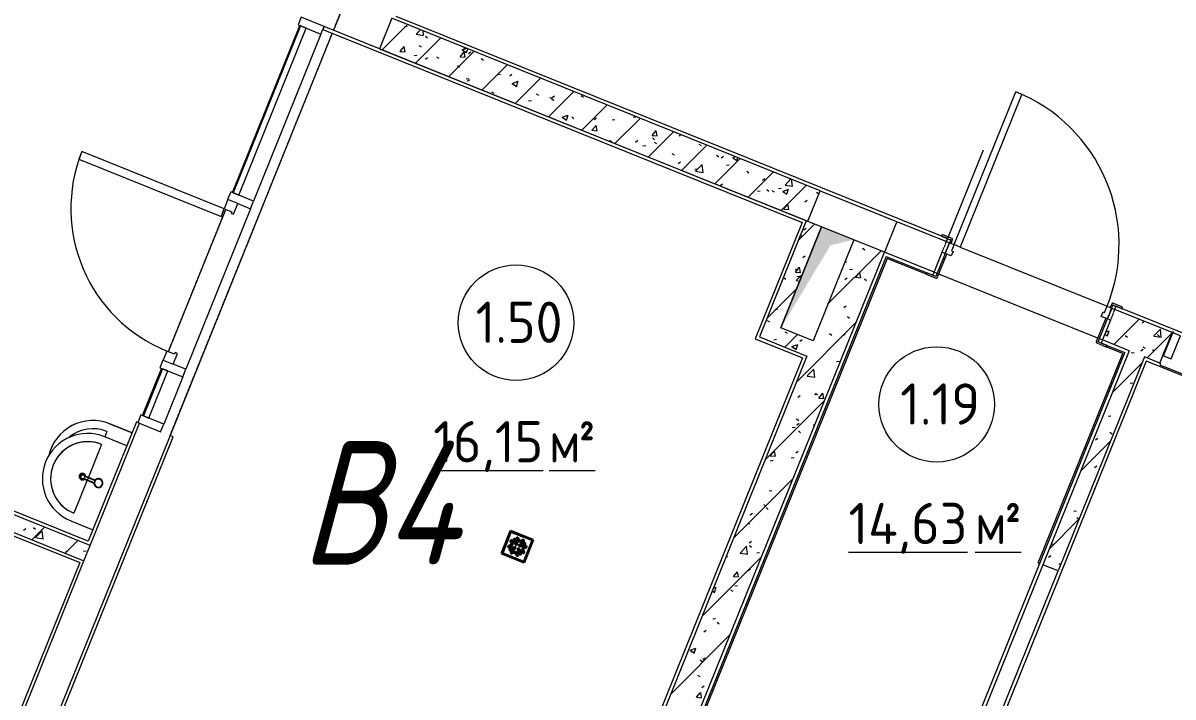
# Model space of a CAD drawing. Header units: millimetres. Extents: x -584918 to 2941280, y 3000189 to 4229862.
# Drawn here: x 195858 to 202829, y 3668833 to 3672921 of the extents above; entities that cross this region are included whole.
import ezdxf

# ---------------------------------------------------------------- set-up
doc = ezdxf.new("R2010")
doc.units = ezdxf.units.MM
doc.linetypes.add('ASVP_Невидимые', pattern=[5, 3, -2])
doc.linetypes.add('ASVP_Штриховая_ш3 п1_5', pattern=[4.5, 3, -1.5])
for name, color, linetype, lineweight in [('Витраж', 7, 'Continuous', 0), ('Двери', 7, 'Continuous', 0), ('Линии', 7, 'Continuous', 0), ('Линии разделители', 7, 'ASVP_Штриховая_ш3 п1_5', 0), ('Марки помещений', 7, 'Continuous', 0), ('Обобщенные модели', 7, 'Continuous', 0), ('Панели витража', 7, 'Continuous', 0), ('Перекрытие', 7, 'Continuous', 0), ('Сантехника', 7, 'Continuous', 0), ('Стены внутренние', 7, 'Continuous', 0), ('Стены несущие', 7, 'Continuous', 0), ('Стены отделка', 7, 'Continuous', 0), ('Узлы', 7, 'Continuous', 0), ('экспертиза ДУ категории', 1, 'Continuous', 0)]:
    doc.layers.add(name, color=color, linetype=linetype, lineweight=lineweight)
doc.styles.add('GOST Common_2', font='', dxfattribs={"height": 500})
doc.styles.add('GOST Common_3', font='', dxfattribs={"width": 0.9, "height": 500})
doc.styles.add('mytext', font='isocpeur.ttf', dxfattribs={"width": 0.8, "oblique": 14.999978})
doc.styles.get('GOST Common_2').set_extended_font_data('GOST Common')
doc.styles.get('GOST Common_3').set_extended_font_data('GOST Common')
pattern_1 = [(45, (192051.36, 3643581.32), (-141.4214, 141.4214), [])]
pattern_2 = [(50, (192051.36, 3643581.32), (364.368, -31.8783), [38.1, -419.1]), (355, (192051.36, 3643581.3), (-70.486, 382.1133), [30.48, -335.28]), (100.451, (192081.73, 3643578.66), (293.885, 350.2334), [32.38, -356.18]), (46.184, (192051.36, 3643682.9), (542.1585, -84.086), [57.15, -628.65]), (96.636, (192096.54, 3643675.9), (474.805, 494.855), [48.57, -534.27]), (351.184, (192051.36, 3643682.9), (474.81, 494.85), [45.72, -502.92]), (21, (192102.16, 3643657.52), (303.2285, -204.5305), [38.1, -419.1]), (326, (192102.16, 3643657.5), (123.604, 368.376), [30.48, -335.28]), (71.451, (192127.43, 3643640.47), (426.834, 163.8427), [32.38, -356.18]), (37.5, (192051.36, 3643581.32), (6.17665, 169.11015), [16.764, -314.452, 16.764, -323.596, -336.55]), (37.5, (192051.36, 3643581.32), (6.17665, 169.11015), [-671.576, 16.764, -319.786]), (7.5, (192051.36, 3643581.32), (133.6389, 200.3615), [16.764, -177.292, 16.764, -306.832, -128.27]), (7.5, (192051.36, 3643581.32), (133.6389, 200.3615), [-517.652, 16.764, -111.506]), (327.5, (191938.08, 3643581.32), (271.1818, -11.45836), [16.764, -110.236, 16.764, -379.476, -525.78]), (327.5, (191938.08, 3643581.32), (271.1818, -11.45836), [-523.24, 16.764, -509.016]), (317.5, (191887.28, 3643581.32), (296.2585, 50.8528), [16.764, -148.336, 16.764, -246.38, -373.38]), (317.5, (191887.28, 3643581.32), (296.2585, 50.8528), [-428.244, 16.764, -356.616])]

# ---------------------------------------------------------------- blocks, each defined once
blk = doc.blocks.new('ADSK_Умывальник_Полукруглый_Керамический_ГОСТ30493-96 с переливом - 2-ой величины-1150666-АР Этаж 01')
at = {"layer": 'Сантехника', "color": 9, "true_color": 0xe1b7aa}
for p, q in [((4282.9, 26784), (4202.5, 26584.5)), ((4436, 26776.1), (4301.6, 26830.3)), ((4195, 26566.1), (4114.7, 26366.6)), ((4096, 26320.2), (4230.5, 26266))]:
    blk.add_line(p, q, dxfattribs=at)
at = {"layer": 'Сантехника', "color": 9, "true_color": 0xe1b7aa, "flags": 128}
blk.add_lwpolyline([(4282.9, 26784), (4274.4, 26787.2), (4265.9, 26790), (4257.3, 26792.5), (4248.5, 26794.7), (4239.7, 26796.5), (4230.8, 26798), (4221.9, 26799.1), (4212.9, 26799.8), (4204, 26800.2), (4195, 26800.2), (4186, 26799.9), (4177, 26799.2), (4168.1, 26798.2), (4159.2, 26796.8), (4150.3, 26795), (4141.6, 26792.9), (4132.9, 26790.4), (4124.4, 26787.6), (4115.9, 26784.5), (4107.6, 26781), (4099.5, 26777.2), (4091.5, 26773.1), (4083.7, 26768.6), (4076, 26763.9), (4068.6, 26758.8), (4061.4, 26753.4), (4054.3, 26747.8), (4047.6, 26741.9), (4041, 26735.7), (4034.7, 26729.3), (4028.7, 26722.6), (4022.9, 26715.7), (4017.5, 26708.5), (4012.3, 26701.2), (4007.4, 26693.6), (4002.8, 26685.9), (3998.6, 26678), (3994.6, 26669.9), (3991, 26661.6), (3987.7, 26653.2), (3984.8, 26644.7), (3982.1, 26636.1), (3979.9, 26627.4), (3978, 26618.6), (3976.4, 26609.8), (3975.2, 26600.8), (3974.4, 26591.9), (3973.9, 26582.9), (3973.8, 26573.9), (3974, 26564.9), (3974.6, 26555.9), (3975.5, 26547), (3976.9, 26538.1), (3978.5, 26529.2), (3980.5, 26520.5), (3982.9, 26511.8), (3985.6, 26503.2), (3988.7, 26494.7), (3992.1, 26486.4), (3995.8, 26478.2), (3999.8, 26470.2), (4004.2, 26462.3), (4008.9, 26454.6), (4013.8, 26447.1), (4019.1, 26439.8), (4024.7, 26432.7), (4030.5, 26425.9), (4036.6, 26419.3), (4043, 26412.9), (4049.6, 26406.8), (4056.5, 26401), (4063.6, 26395.4), (4070.9, 26390.2), (4078.4, 26385.2), (4086.1, 26380.5), (4093.9, 26376.2), (4102, 26372.2), (4110.2, 26368.4), (4114.7, 26366.6)], dxfattribs=at)
at = {"layer": 'Сантехника', "color": 9, "true_color": 0xe1b7aa}
for centre, radius, start, end in [((4198.8, 26575.3), 275, 68.0513, 248.0513), ((4198.8, 26575.3), 225, 68.0513, 248.0513), ((4166.3, 26588.4), 20, 68.0513, 248.0513), ((4166.3, 26588.4), 20, 248.0513, 308.0513), ((4166.3, 26588.4), 20, 8.0513, 68.0513)]:
    blk.add_arc(centre, radius, start, end, dxfattribs=at)
blk = doc.blocks.new('ADSK_Смеситель_ГОСТ25809-96 - Для умывальника_Однорукояточный-V131-АР Этаж 01')
at = {"layer": 'Сантехника', "color": 253, "true_color": 0xaaaaaa}
for p, q in [((4157.9, 26581), (4161.5, 26579.5)), ((4161.5, 26579.5), (4182.6, 26571)), ((4169, 26598.1), (4165.4, 26599.5)), ((4190.1, 26589.6), (4169, 26598.1)), ((4177.4, 26578.5), (4177, 26577.6)), ((4177, 26577.6), (4177.4, 26578.5)), ((4177, 26577.6), (4196.3, 26569.8)), ((4177.4, 26578.5), (4181.1, 26587.8)), ((4181.1, 26587.8), (4181.5, 26588.7)), ((4181.5, 26588.7), (4181.1, 26587.8)), ((4200.8, 26580.9), (4181.5, 26588.7)), ((4182.6, 26571), (4236.6, 26549.2)), ((4244.1, 26567.8), (4190.1, 26589.6)), ((4196.3, 26569.8), (4238.6, 26552.7)), ((4200.5, 26580), (4196.7, 26570.7)), ((4243.1, 26563.9), (4200.8, 26580.9)), ((4242.9, 26563.9), (4243.1, 26563.9))]:
    blk.add_line(p, q, dxfattribs=at)
for radius, start, end in [(24.5, 68.0513, 248.0513), (27.5, 68.0513, 147.55016), (27.5, 110.02846, 146.07456), (24.5, 143.0513, 147.82146), (24.5, 143.0513, 147.82146), (27.5, 248.0513, 68.0513), (24.5, 248.0513, 68.0513), (27.5, 91.3635, 104.73939), (27.5, 68.0513, 86.07435), (27.5, 53.0513, 68.0513), (27.5, 31.36321, 44.7391), (27.5, 350.02804, 26.07414), (27.5, 169.66273, 248.0513), (27.5, 170.02867, 206.07477), (24.5, 168.28114, 173.0513), (24.5, 168.28114, 173.0513), (27.5, 211.36408, 224.73997), (27.5, 233.0513, 248.0513), (27.5, 248.0513, 266.07364), (27.5, 271.36263, 284.73852), (27.5, 290.02783, 326.07393), (27.5, 331.36292, 344.73881)]:
    blk.add_arc((4263.7, 26549.1), radius, start, end, dxfattribs=at)
for start_param, end_param in [(1.570796, 3.141593), (0, 1.570796)]:
    blk.add_ellipse((4161.7, 26590.2), major_axis=(3.74, 9.28), ratio=0.965926, start_param=start_param, end_param=end_param, dxfattribs=at)
for points, knots in [([(4161.5, 26579.5), (4161.4, 26579.6), (4161.1, 26579.7), (4160.7, 26579.9), (4160.3, 26580.2), (4160, 26580.5), (4159.6, 26580.8), (4159.3, 26581.2), (4159, 26581.6), (4158.7, 26582.1), (4158.5, 26582.5), (4158.2, 26583.2), (4158, 26583.9), (4157.9, 26584.6), (4157.8, 26585.4), (4157.7, 26586.4), (4157.8, 26587.7), (4158, 26589.3), (4158.4, 26590.6), (4158.7, 26591.4)], [0.5, 0.5, 0.5, 0.5, 0.5208333, 0.5416667, 0.5625, 0.5833333, 0.6041667, 0.625, 0.6458333, 0.6666667, 0.6875, 0.7083333, 0.75, 0.7708333, 0.7916667, 0.8333333, 0.875, 0.9166667, 1, 1, 1, 1]), ([(4158.7, 26591.4), (4159, 26592.2), (4159.6, 26593.4), (4160.6, 26594.8), (4161.4, 26595.7), (4162.2, 26596.4), (4162.8, 26596.9), (4163.4, 26597.3), (4164.2, 26597.8), (4165.1, 26598.1), (4165.7, 26598.3), (4166.2, 26598.4), (4166.7, 26598.4), (4167.2, 26598.4), (4167.7, 26598.4), (4168.1, 26598.3), (4168.6, 26598.2), (4168.9, 26598.1), (4169, 26598.1)], [0, 0, 0, 0, 0.0833333, 0.125, 0.1666667, 0.2083333, 0.2291667, 0.25, 0.2916667, 0.3333333, 0.3541667, 0.375, 0.3958333, 0.4166667, 0.4375, 0.4583333, 0.4791667, 0.5, 0.5, 0.5, 0.5]), ([(4191.6, 26583.5), (4191.9, 26585.1), (4191.8, 26587.2), (4191, 26588.9), (4190.4, 26589.4), (4190.1, 26589.6)], [0.1666667, 0.1666667, 0.1666667, 0.1666667, 0.3333333, 0.4166667, 0.5, 0.5, 0.5, 0.5]), ([(4196.3, 26569.8), (4196.3, 26569.8), (4196.3, 26569.8), (4196.4, 26569.9), (4196.5, 26570), (4196.6, 26570.3), (4196.7, 26570.5), (4196.7, 26570.7)], [0, 0, 0, 0, 0.166667, 0.333333, 0.5, 0.666667, 1, 1, 1, 1]), ([(4200.4, 26581.1), (4200.4, 26581.1), (4200.3, 26581.1), (4200.3, 26581), (4200.2, 26580.9), (4200.1, 26580.6), (4200, 26580.4), (4199.9, 26580.2)], [0, 0, 0, 0, 0.166667, 0.333333, 0.5, 0.666667, 1, 1, 1, 1]), ([(4244.3, 26564.1), (4244.3, 26564.1), (4244.2, 26564), (4244, 26563.6), (4243.6, 26563.1), (4243.2, 26562.6), (4243, 26562.3)], [0.77430556, 0.77430556, 0.77430556, 0.77430556, 0.78298611, 0.79166667, 0.82638889, 0.86111111, 0.86111111, 0.86111111, 0.86111111]), ([(4239.7, 26553.9), (4239.6, 26553.7), (4239.5, 26553.2), (4239.4, 26552.6), (4239.4, 26552.1), (4239.4, 26551.9), (4239.3, 26551.8)], [0.13888889, 0.13888889, 0.13888889, 0.13888889, 0.16666667, 0.19444444, 0.20833333, 0.22222222, 0.22222222, 0.22222222, 0.22222222])]:
    blk.add_open_spline(points, degree=3, knots=knots, dxfattribs=at)
for points in [[(4182.6, 26571), (4182.9, 26570.9), (4183.7, 26570.8), (4185.1, 26571.4), (4186.5, 26572.5), (4187.4, 26573.6), (4187.9, 26574.3)], [(4196.2, 26570.9), (4196.1, 26570.8), (4196, 26570.4), (4195.9, 26570.1), (4195.9, 26570), (4195.9, 26570)], [(4200.5, 26580), (4200.6, 26580.1), (4200.7, 26580.5), (4200.8, 26580.8), (4200.8, 26580.9), (4200.8, 26580.9)], [(4242.6, 26563), (4241.7, 26561.6), (4240.2, 26558.6), (4239.2, 26555.4), (4238.9, 26553.7)], [(4242.6, 26563.9), (4242.7, 26564), (4242.7, 26564), (4242.7, 26564), (4242.7, 26564)], [(4243.1, 26563.9), (4243.1, 26563.9), (4243.1, 26563.8), (4243.1, 26563.7), (4243, 26563.6), (4242.9, 26563.4), (4242.8, 26563.2), (4242.7, 26563.1), (4242.6, 26563)], [(4238.3, 26552.9), (4238.2, 26552.9), (4238.2, 26552.9), (4238.2, 26553)], [(4238.9, 26553.7), (4238.9, 26553.6), (4238.8, 26553.5), (4238.8, 26553.2), (4238.8, 26553.1), (4238.7, 26553)]]:
    blk.add_open_spline(points, degree=3, dxfattribs=at)
blk = doc.blocks.new('ADSK_СифонБутылочный_ГОСТ23289-94 - Для умывальника_Вертикальный выпуск_DN40-V132-АР Этаж 01')
at = {"layer": 'Сантехника', "color": 253, "true_color": 0xaaaaaa}
for radius, start, end in [(20, 158.285, 163.48759), (20, 158.285, 163.48759), (13.3, 174.08415, 180), (13.3, 180, 255.55771), (13.3, 1.07009, 90)]:
    blk.add_arc((0, 0), radius, start, end, dxfattribs=at)
blk = doc.blocks.new('ADSK_Трап_ПП_Вертикальный - DN50-V195-АР Этаж 01')
at = {"layer": 'Сантехника', "lineweight": 30}
for p, q in [((74, 74), (-74, 74)), ((-74, 74), (-74, -74)), ((-70, 70), (70, 70)), ((-70, -70), (-70, 70)), ((70, 70), (70, -70)), ((74, -74), (74, 74)), ((-51, 14.9), (-40.4, 4.3)), ((-43.9, 22), (-33.3, 11.4)), ((-15.5, 8), (-36.7, 29.2)), ((-8.4, 15), (-29.6, 36.2)), ((-22.4, 43.4), (-11.8, 32.8)), ((-15.4, 50.5), (-4.7, 39.9)), ((14.9, 51), (4.3, 40.4)), ((8, 15.5), (29.2, 36.7)), ((22, 43.9), (11.4, 33.3)), ((15, 8.4), (36.2, 29.6)), ((43.4, 22.4), (32.8, 11.8)), ((50.5, 15.4), (39.9, 4.7)), ((-50.5, -15.4), (-39.9, -4.7)), ((-43.4, -22.4), (-32.8, -11.8)), ((-15, -8.4), (-36.2, -29.6)), ((-8, -15.5), (-29.2, -36.7)), ((-22, -43.9), (-11.4, -33.3)), ((-14.9, -51), (-4.3, -40.4)), ((15.4, -50.5), (4.7, -39.9)), ((8.4, -15), (29.6, -36.2)), ((22.4, -43.4), (11.8, -32.8)), ((15.5, -8), (36.7, -29.2)), ((43.9, -22), (33.3, -11.4)), ((51, -14.9), (40.4, -4.3)), ((-74, -74), (74, -74)), ((70, -70), (-70, -70))]:
    blk.add_line(p, q, dxfattribs=at)
for centre, radius, start, end in [((-47.4, 18.4), 5, 45, 225), ((-36.8, 7.8), 5, 225, 45), ((-33.2, 32.7), 4.99, 45, 225), ((-18.9, 47), 5, 45, 225), ((-12, 11.5), 4.99, 225, 45), ((-8.3, 36.4), 5, 225, 45), ((7.8, 36.8), 5, 135, 315), ((11.5, 12), 4.99, 135, 315), ((18.4, 47.4), 5, 315, 135), ((32.7, 33.2), 4.99, 315, 135), ((36.4, 8.3), 5, 135, 315), ((47, 18.9), 5, 315, 135), ((-47, -18.9), 5, 135, 315), ((-36.4, -8.3), 5, 315, 135), ((-32.7, -33.2), 4.99, 135, 315), ((-18.4, -47.4), 5, 135, 315), ((-11.5, -12), 4.99, 315, 135), ((-7.8, -36.8), 5, 315, 135), ((8.3, -36.4), 5, 45, 225), ((12, -11.5), 4.99, 45, 225), ((18.9, -47), 5, 225, 45), ((33.2, -32.7), 4.99, 225, 45), ((36.8, -7.8), 5, 45, 225), ((47.4, -18.4), 5, 225, 45)]:
    blk.add_arc(centre, radius, start, end, dxfattribs=at)
blk = doc.blocks.new('ВК_Домодедово_rvt-1-АР Этаж 01')
at = {"layer": 'Сантехника', "color": 253, "lineweight": 9, "true_color": 0xaaaaaa}
for name in ['ADSK_Умывальник_Полукруглый_Керамический_ГОСТ30493-96 с переливом - 2-ой величины-1150666-АР Этаж 01', 'ADSK_Смеситель_ГОСТ25809-96 - Для умывальника_Однорукояточный-V131-АР Этаж 01']:
    blk.add_blockref(name, (0, 0), dxfattribs=at)
for name, p, rotation in [('ADSK_СифонБутылочный_ГОСТ23289-94 - Для умывальника_Вертикальный выпуск_DN40-V132-АР Этаж 01', (4166.3, 26588.4), 26.05130091645849), ('ADSK_Трап_ПП_Вертикальный - DN50-V195-АР Этаж 01', (6803.2, 26163.4), 338.0499999999996)]:
    blk.add_blockref(name, p, dxfattribs=dict(at, rotation=rotation))
blk = doc.blocks.new('Системная панель - Cтеклопакет Двухкамерный_36 мм-6436223-АР Этаж 01')
at = {"layer": 'Панели витража', "lineweight": 18}
for p, q in [((154.2, 18), (-154.2, 18)), ((-154.2, 18), (-154.2, -18)), ((154.2, -18), (154.2, 18)), ((-154.2, -18), (154.2, -18))]:
    blk.add_line(p, q, dxfattribs=at)
blk = doc.blocks.new('Прямоугольный импост - 50х150_RAL 1011-6399989-АР Этаж 01')
at = {"layer": 'Витраж'}
blk.add_line((4774.7, 27193.1), (4659.4, 26907.1), dxfattribs=at)
blk = doc.blocks.new('Прямоугольный импост - 50х150_RAL 1011-6436224-АР Этаж 01')
at = {"layer": 'Витраж', "lineweight": 18}
for p, q in [((-50, 115), (0, 115)), ((-50, -35), (-50, 115)), ((0, 115), (0, -35)), ((0, -35), (-50, -35))]:
    blk.add_line(p, q, dxfattribs=at)
blk = doc.blocks.new('Прямоугольный импост - 50х150_RAL 1011-6436225-АР Этаж 01')
at = {"layer": 'Витраж', "lineweight": 18}
for p, q in [((0, 115), (-50, 115)), ((-50, 115), (-50, -35)), ((0, -35), (0, 115)), ((-50, -35), (0, -35))]:
    blk.add_line(p, q, dxfattribs=at)
blk = doc.blocks.new('Системная панель - Cтеклопакет Двухкамерный_36 мм-6436226-АР Этаж 01')
at = {"layer": 'Панели витража', "lineweight": 18}
for p, q in [((545.8, 18), (-545.8, 18)), ((-545.8, 18), (-545.8, -18)), ((545.8, -18), (545.8, 18)), ((-545.8, -18), (545.8, -18))]:
    blk.add_line(p, q, dxfattribs=at)
blk = doc.blocks.new('Прямоугольный импост - 50х150_RAL 1011-5866331-АР Этаж 01')
at = {"layer": 'Витраж'}
blk.add_line((5612.5, 29272.3), (5204.5, 28259.8), dxfattribs=at)
blk = doc.blocks.new('Прямоугольный импост - 50х150_RAL 1011-6436222-АР Этаж 01')
at = {"layer": 'Витраж', "lineweight": 18}
for p, q in [((-25, 115), (25, 115)), ((-25, 32.5), (-25, 115)), ((25, 115), (25, -35)), ((-25, -35), (-25, -32.5)), ((25, -35), (-25, -35))]:
    blk.add_line(p, q, dxfattribs=at)
blk = doc.blocks.new('ASVP_ДверьАлюминиеваяВитражная_1 полотно - Остекленная Внутреняя-6588625-АР Этаж 01')
at = {"layer": 'Двери', "lineweight": 18}
for p, q in [((465, 962.5), (415, 962.5)), ((415, 962.5), (415, 32.5)), ((465, 32.5), (465, 962.5)), ((-465, 32.5), (-525, 32.5)), ((-525, 32.5), (-525, -32.5)), ((-465, -17.5), (-465, 32.5)), ((415, 32.5), (465, 32.5)), ((525, 32.5), (465, 32.5)), ((465, 32.5), (465, -17.5)), ((525, -32.5), (525, 32.5)), ((-525, -32.5), (-455, -32.5)), ((-455, -17.5), (-465, -17.5)), ((-455, -32.5), (-455, -17.5)), ((465, -17.5), (455, -17.5)), ((455, -17.5), (455, -32.5)), ((455, -32.5), (525, -32.5))]:
    blk.add_line(p, q, dxfattribs=at)
at = {"layer": 'Двери'}
blk.add_arc((465, 32.5), 930, 90, 180, dxfattribs=at)
blk = doc.blocks.new('Прямоугольный импост - 50х150_RAL 1011-5866415-АР Этаж 01')
at = {"layer": 'Витраж'}
blk.add_line((5185.8, 28213.4), (4793.4, 27239.5), dxfattribs=at)
blk = doc.blocks.new('Прямоугольный импост - 50х150_RAL 1011-V23-АР Этаж 01')
at = {"layer": 'Витраж', "lineweight": 18}
for p, q in [((-25, 115), (25, 115)), ((-25, -35), (-25, 115)), ((25, 115), (25, 32.5)), ((25, -35), (-25, -35)), ((25, -32.5), (25, -35))]:
    blk.add_line(p, q, dxfattribs=at)
blk = doc.blocks.new('ASVP_ДверьДеревянная_1 полотно - Входная_внутр_ 1000х2000h_полотно_ Г Пр _950 в свету_-7408890-АР Этаж 01')
at = {"layer": 'Двери', "lineweight": 18}
for p, q in [((-500, 1100), (-460, 1100)), ((-500, 100), (-500, 1100)), ((-460, 1100), (-460, 100)), ((-530, 100), (-500, 100)), ((-530, 30), (-530, 100)), ((-460, 100), (-500, 100)), ((-500, 100), (-500, 60)), ((500, 100), (530, 100)), ((500, 60), (500, 100)), ((530, 100), (530, 30)), ((-490, 30), (-530, 30)), ((-500, 60), (-490, 60)), ((-490, 60), (-490, 30)), ((490, 60), (500, 60)), ((490, 30), (490, 60)), ((530, 30), (490, 30))]:
    blk.add_line(p, q, dxfattribs=at)
at = {"layer": 'Двери', "linetype": 'ASVP_Невидимые', "lineweight": 18}
for p, q in [((-550, 100), (-530, 100)), ((-550, 30), (-550, 100)), ((-530, 100), (-530, 30)), ((530, 100), (550, 100)), ((530, 30), (530, 100)), ((550, 100), (550, 30)), ((-530, 30), (-550, 30)), ((550, 30), (530, 30))]:
    blk.add_line(p, q, dxfattribs=at)
at = {"layer": 'Двери'}
blk.add_arc((-500, 100), 1000, 0, 90, dxfattribs=at)
blk = doc.blocks.new('ASVP_НАЛИЧНИК МДФ_Двери - Наличник дверной МДФ-7487796-АР Этаж 01')
at = {"layer": 'Обобщенные модели'}
h = blk.add_hatch(dxfattribs=at)
h.set_pattern_fill('FP_17', color=256, style=0, pattern_type=2)
h.set_pattern_definition([(238.819, (1197.62, -28829.885), (847.5705, 1239.66265), [208.25, -1874.25]), (228.514, (1476.11, -28852.37), (-230.6314, -541.9913), [465.661, -465.661]), (220.384, (1553.95, -29045.53), (-616.941, -697.6711), [263.418, -1053.671])])
h.paths.add_polyline_path([(585, -10), (589, -7.5), (590, -5), (590, 0), (530, -1), (530, 150), (520, 150), (520, -5), (521.5, -8.5), (525, -10), (562.1, -10)])
h.paths.add_polyline_path([(-525, -10), (-521.5, -8.5), (-520, -5), (-520, 150), (-530, 150), (-531, 0), (-590, 0), (-590, -5), (-587.5, -9), (-585, -10), (-526.4, -10)])
for p, q in [((-530, 150), (-530, -1)), ((-520, -5), (-520, 150)), ((520, 150), (520, -5)), ((530, -1), (530, 150)), ((-531, 0), (-590, 0)), ((-590, 0), (-590, -5)), ((-531, -1), (-531, 0)), ((590, 0), (531, 0)), ((531, 0), (531, -1)), ((590, -5), (590, 0)), ((-585, -10), (-525, -10)), ((-530, -1), (-531, -1)), ((525, -10), (585, -10)), ((531, -1), (530, -1))]:
    blk.add_line(p, q, dxfattribs=at)
for centre, start, end in [((-585, -5), 180, 270), ((-525, -5), 270, 360), ((525, -5), 180, 270), ((585, -5), 270, 360)]:
    blk.add_arc(centre, 5, start, end, dxfattribs=at)
blk = doc.blocks.new('ASVP_НАЛИЧНИК МДФ_Двери - Наличник дверной МДФ-V40-АР Этаж 01')
at = {"layer": 'Обобщенные модели'}
for p, q in [((-531, 0), (-590, 0)), ((-590, 0), (-590, -5)), ((-531, -1), (-531, 0)), ((-530, 20), (-530, -1)), ((-520, -5), (-520, 20)), ((520, 20), (520, -5)), ((530, -1), (530, 20)), ((590, 0), (531, 0)), ((531, 0), (531, -1)), ((590, -5), (590, 0)), ((-585, -10), (-525, -10)), ((-530, -1), (-531, -1)), ((525, -10), (585, -10)), ((531, -1), (530, -1))]:
    blk.add_line(p, q, dxfattribs=at)
for centre, start, end in [((-585, -5), 180, 270), ((-525, -5), 270, 360), ((525, -5), 180, 270), ((585, -5), 270, 360)]:
    blk.add_arc(centre, 5, start, end, dxfattribs=at)
blk = doc.blocks.new('Прямоугольный импост - 50х150 мм-7712827-АР Этаж 01')
at = {"layer": 'Витраж', "lineweight": 18}
for p, q in [((0, 115), (-50, 115)), ((-50, 115), (-50, -35)), ((0, 115), (0, -35)), ((-50, -35), (0, -35))]:
    blk.add_line(p, q, dxfattribs=at)
blk = doc.blocks.new('ASVP_2D_Раковина - Раковина 550х420-7576244-АР Этаж 01')
at = {"layer": 'Сантехника'}
for p, q in [((115.9, 155), (80.9, 155)), ((165.9, 10), (165.9, 155)), ((165.9, 155), (165.9, 10))]:
    blk.add_line(p, q, dxfattribs=at)
for radius, start, end in [(275, 360, 98.99103), (275, 360, 98.93515), (225, 0, 61.6554)]:
    blk.add_arc((-109.1, 155), radius, start, end, dxfattribs=at)
blk = doc.blocks.new('ASVP_Марка_Помещение_ДваЗначения - Номер Площадь-685795-АР Этаж 01')
at = {"layer": 'Марки помещений'}
blk.add_circle((0, 0), 3.5, dxfattribs=at)

msp = doc.modelspace()

# ---------------------------------------------------------------- hatches: boundary and pattern name
at = {"layer": 'Стены внутренние'}
h = msp.add_hatch(dxfattribs=at)
h.set_pattern_fill('FP_1', color=256, style=0, pattern_type=2)
h.set_pattern_definition(pattern_1)
h.paths.add_polyline_path([(200615.208, 3671718.215), (200689.963, 3671903.719), (198092.91, 3672950.293), (198018.155, 3672764.789), (200605.932, 3671721.953)])
h = msp.add_hatch(dxfattribs=at)
h.set_pattern_fill('FP_2', color=256, style=0, pattern_type=2)
h.set_pattern_definition(pattern_2)
h.paths.add_polyline_path([(200615.208, 3671718.215), (200689.963, 3671903.719), (198092.91, 3672950.293), (198018.155, 3672764.789), (200605.932, 3671721.953)])
h = msp.add_hatch(dxfattribs=at)
h.set_pattern_fill('FP_1', color=256, style=0, pattern_type=2)
h.set_pattern_definition(pattern_1)
h.paths.add_polyline_path([(200451.992, 3671072.413), (200698.684, 3671684.575), (200605.932, 3671721.953), (200359.24, 3671109.791), (200448.742, 3671073.723)])
h = msp.add_hatch(dxfattribs=at)
h.set_pattern_fill('FP_2', color=256, style=0, pattern_type=2)
h.set_pattern_definition(pattern_2)
h.paths.add_polyline_path([(200451.992, 3671072.413), (200698.684, 3671684.575), (200605.932, 3671721.953), (200359.24, 3671109.791), (200448.742, 3671073.723)])
h = msp.add_hatch(dxfattribs=at)
h.set_pattern_fill('FP_1', color=256, style=0, pattern_type=2)
h.set_pattern_definition(pattern_1)
h.paths.add_polyline_path([(199546.484, 3667728.5), (201078.967, 3671531.327), (200893.463, 3671606.082), (199360.98, 3667803.255), (199515.558, 3667740.963)])
h = msp.add_hatch(dxfattribs=at)
h.set_pattern_fill('FP_2', color=256, style=0, pattern_type=2)
h.set_pattern_definition(pattern_2)
h.paths.add_polyline_path([(199546.484, 3667728.5), (201078.967, 3671531.327), (200893.463, 3671606.082), (199360.98, 3667803.255), (199515.558, 3667740.963)])
h = msp.add_hatch(dxfattribs=at)
h.set_pattern_fill('FP_1', color=256, style=0, pattern_type=2)
h.set_pattern_definition(pattern_1)
h.paths.add_polyline_path([(202748.501, 3670858.53), (202823.256, 3671044.034), (202475.437, 3671184.2), (202400.681, 3670998.696), (202744.763, 3670860.036)])
h = msp.add_hatch(dxfattribs=at)
h.set_pattern_fill('FP_2', color=256, style=0, pattern_type=2)
h.set_pattern_definition(pattern_2)
h.paths.add_polyline_path([(202748.501, 3670858.53), (202823.256, 3671044.034), (202475.437, 3671184.2), (202400.681, 3670998.696), (202744.763, 3670860.036)])
h = msp.add_hatch(dxfattribs=at)
h.set_pattern_fill('FP_1', color=256, style=0, pattern_type=2)
h.set_pattern_definition(pattern_1)
h.paths.add_polyline_path([(200609.393, 3670901.168), (200646.771, 3670993.92), (200359.24, 3671109.791), (200321.862, 3671017.039), (200605.932, 3670902.563)])
h = msp.add_hatch(dxfattribs=at)
h.set_pattern_fill('FP_2', color=256, style=0, pattern_type=2)
h.set_pattern_definition(pattern_2)
h.paths.add_polyline_path([(200609.393, 3670901.168), (200646.771, 3670993.92), (200359.24, 3671109.791), (200321.862, 3671017.039), (200605.932, 3670902.563)])
h = msp.add_hatch(dxfattribs=at)
h.set_pattern_fill('FP_1', color=256, style=0, pattern_type=2)
h.set_pattern_definition(pattern_1)
h.paths.add_polyline_path([(196227.489, 3669658.985), (196264.867, 3669751.737), (195151.844, 3670200.268), (195114.467, 3670107.516), (196009.176, 3669746.962)])
h.paths.add_polyline_path([(194094.196, 3670518.67), (194131.574, 3670611.422), (193111.303, 3671022.576), (193073.925, 3670929.824), (193786.81, 3670642.542)])
h = msp.add_hatch(dxfattribs=at)
h.set_pattern_fill('FP_2', color=256, style=0, pattern_type=2)
h.set_pattern_definition(pattern_2)
h.paths.add_polyline_path([(196227.489, 3669658.985), (196264.867, 3669751.737), (195151.844, 3670200.268), (195114.467, 3670107.516), (196009.176, 3669746.962)])
h.paths.add_polyline_path([(194094.196, 3670518.67), (194131.574, 3670611.422), (193111.303, 3671022.576), (193073.925, 3670929.824), (193786.81, 3670642.542)])
h = msp.add_hatch(dxfattribs=at)
h.set_pattern_fill('FP_1', color=256, style=0, pattern_type=2)
h.set_pattern_definition(pattern_1)
h.paths.add_polyline_path([(200618.668, 3665840.93), (201758.686, 3668669.862), (201665.934, 3668707.24), (200525.917, 3665878.307), (200553.399, 3665867.232)])
h.paths.add_polyline_path([(202132.462, 3669597.381), (202655.749, 3670895.908), (202562.997, 3670933.285), (202039.71, 3669634.759), (202045.793, 3669632.308)])
h = msp.add_hatch(dxfattribs=at)
h.set_pattern_fill('FP_2', color=256, style=0, pattern_type=2)
h.set_pattern_definition(pattern_2)
h.paths.add_polyline_path([(200618.668, 3665840.93), (201758.686, 3668669.862), (201665.934, 3668707.24), (200525.917, 3665878.307), (200553.399, 3665867.232)])
h.paths.add_polyline_path([(202132.462, 3669597.381), (202655.749, 3670895.908), (202562.997, 3670933.285), (202039.71, 3669634.759), (202045.793, 3669632.308)])
at = {"layer": 'Узлы'}
h = msp.add_hatch(color=256, dxfattribs=at)
h.paths.add_polyline_path([(211282.26, 3653330.649), (211392.26, 3653521.175), (211782.26, 3653630.649), (211282.26, 3653630.649), (211282.26, 3653521.175)])
h.paths.add_polyline_path([(211282.26, 3653830.649), (211489.226, 3655799.803), (211782.26, 3655897.536), (211282.26, 3656099.028), (211282.26, 3654741.02)])
h.paths.add_polyline_path([(204982.26, 3657630.649), (205341.722, 3658184.172), (206332.26, 3658093.804), (205000.09, 3658630.649), (204982.26, 3658630.649), (204982.26, 3657632.206)])
h.paths.add_polyline_path([(200932.26, 3658330.649), (201081.39, 3658543.629), (202657.084, 3658630.649), (200932.26, 3658630.649), (200932.26, 3658355.002)])
h.paths.add_polyline_path([(202232.26, 3658730.649), (202398.589, 3659513.167), (202657.084, 3659574.846), (202232.26, 3659746.043), (202232.26, 3658930.649)])
h.paths.add_polyline_path([(200932.26, 3658730.649), (201069.918, 3658927.246), (202032.26, 3659030.649), (200932.26, 3659030.649), (200932.26, 3658927.246)])
h.paths.add_polyline_path([(209978.995, 3659103.958), (211328.072, 3662213.969), (211472.716, 3662275.519), (211287.212, 3662350.275), (209994.058, 3659141.336)])
h.paths.add_polyline_path([(200932.26, 3659230.649), (201232.26, 3659794.867), (202032.26, 3659826.64), (200932.26, 3660269.924), (200932.26, 3659794.867)])
h.paths.add_polyline_path([(212144.129, 3663406.539), (213069.963, 3664332.373), (214523.146, 3664226.77), (212760.86, 3664936.945), (212144.352, 3663407.092)])
h.paths.add_polyline_path([(200837.397, 3664243.382), (201494.403, 3665115.258), (202158.073, 3665112.758), (201323.306, 3665449.157), (200930.841, 3664475.262)])
h.paths.add_polyline_path([(193043.469, 3666306.073), (191466.687, 3666941.493), (191335.866, 3666616.861), (191561.032, 3666746.861), (192983.265, 3666323.974)])
h.paths.add_polyline_path([(200451.992, 3671072.413), (200753.289, 3671573.856), (200893.463, 3671606.082), (200698.684, 3671684.575), (200467.055, 3671109.791)])
h.paths.add_polyline_path([(186652.587, 3672385.475), (187693.963, 3673228.765), (189792.308, 3672953.061), (187288.007, 3673962.257), (186657.833, 3672398.493)])
h.paths.add_polyline_path([(186003.324, 3672647.119), (186736.081, 3673969.046), (187102.503, 3674037.013), (186638.744, 3674223.901), (186033.449, 3672721.874)])
h.paths.add_polyline_path([(197814.654, 3673062.426), (198223.246, 3673864.331), (198373.934, 3673915.189), (198188.43, 3673989.944), (197870.721, 3673201.553)])
h.paths.add_polyline_path([(201743.458, 3677193.346), (199795.668, 3677978.276), (199496.647, 3677236.261), (200013.452, 3677611.741), (201499.811, 3677252.271)])

# ---------------------------------------------------------------- linework, layer by layer
at = {"layer": 'Линии'}
for p, q in [((201455.166, 3671595.354), (201679.432, 3672151.865)), ((200698.684, 3671684.575), (200451.992, 3671072.413)), ((200893.463, 3671606.082), (200698.684, 3671684.575))]:
    msp.add_line(p, q, dxfattribs=at)
at = {"layer": 'Линии разделители'}
for p, q in [((197739.899, 3672876.922), (197777.277, 3672969.674)), ((197127.667, 3671892.76), (197535.706, 3672905.301)), ((196749.392, 3670418.997), (197732.423, 3672858.371)), ((196738.94, 3670928.14), (197086.552, 3671790.733)), ((196582.577, 3670540.128), (196697.825, 3670826.113))]:
    msp.add_line(p, q, dxfattribs=at)
at = {"layer": 'Перекрытие'}
for p, q in [((197127.667, 3671892.76), (197535.706, 3672905.301)), ((197732.423, 3672858.371), (196749.392, 3670418.997)), ((196738.94, 3670928.14), (197086.552, 3671790.733)), ((201538.643, 3671561.714), (202429.061, 3671202.889)), ((201398.961, 3671402.374), (201380.411, 3671409.85)), ((202372.856, 3671009.909), (201408.236, 3671398.637)), ((202400.681, 3670998.696), (202382.131, 3671006.172)), ((196582.577, 3670540.128), (196697.825, 3670826.113))]:
    msp.add_line(p, q, dxfattribs=at)
at = {"layer": 'Стены внутренние'}
for p, q in [((197814.654, 3673062.426), (197739.899, 3672876.922)), ((201153.722, 3671716.831), (201078.967, 3671531.327)), ((201380.411, 3671409.85), (201429.002, 3671530.427)), ((201095.579, 3671492.288), (198053.04, 3663942.285)), ((201332.097, 3671396.975), (201095.579, 3671492.288)), ((201332.097, 3671396.975), (201333.965, 3671401.613)), ((202748.501, 3670858.53), (202823.256, 3671044.034)), ((202426.569, 3670955.919), (202428.438, 3670960.557)), ((202523.958, 3670916.673), (202426.569, 3670955.919)), ((202011.885, 3669645.972), (202523.958, 3670916.673)), ((202749.401, 3670847.386), (203927.35, 3670372.69)), ((202011.885, 3669645.972), (202021.16, 3669642.234))]:
    msp.add_line(p, q, dxfattribs=at)
at = {"layer": 'Стены несущие'}
for p, q in [((198092.91, 3672950.293), (198018.155, 3672764.789)), ((200689.963, 3671903.719), (198092.91, 3672950.293)), ((198018.155, 3672764.789), (200615.208, 3671718.215)), ((200615.208, 3671718.215), (200689.963, 3671903.719)), ((200605.932, 3671721.953), (200321.862, 3671017.039)), ((200698.684, 3671684.575), (200605.932, 3671721.953)), ((200451.992, 3671072.413), (200698.684, 3671684.575)), ((200893.463, 3671606.082), (200646.771, 3670993.92)), ((201078.967, 3671531.327), (200893.463, 3671606.082)), ((198200.89, 3664389.432), (201078.967, 3671531.327)), ((202823.256, 3671044.034), (202475.437, 3671184.2)), ((202449.272, 3671119.273), (202400.681, 3670998.696)), ((200321.862, 3671017.039), (200609.393, 3670901.168)), ((200646.771, 3670993.92), (200451.992, 3671072.413)), ((202562.997, 3670933.285), (202400.681, 3670998.696)), ((200609.393, 3670901.168), (198015.386, 3664464.187)), ((202562.997, 3670933.285), (202039.71, 3669634.759)), ((202655.749, 3670895.908), (202132.462, 3669597.381)), ((202748.501, 3670858.53), (202655.749, 3670895.908)), ((196264.867, 3669751.737), (195151.844, 3670200.268)), ((195114.467, 3670107.516), (196227.489, 3669658.985)), ((196227.489, 3669658.985), (196264.867, 3669751.737)), ((202132.462, 3669597.381), (202039.71, 3669634.759))]:
    msp.add_line(p, q, dxfattribs=at)
at = {"layer": 'Стены отделка'}
for p, q in [((201462.641, 3671613.904), (198118.936, 3672961.368)), ((197682.594, 3672900.015), (197675.118, 3672881.465)), ((200605.932, 3671721.953), (197682.594, 3672900.015)), ((197675.118, 3672881.465), (200579.906, 3671710.878)), ((200689.963, 3671903.719), (201455.166, 3671595.354)), ((200579.906, 3671710.878), (200295.836, 3671005.964)), ((200605.932, 3671721.953), (200605.932, 3671721.953)), ((201455.166, 3671595.354), (201462.641, 3671613.904)), ((201090.042, 3671505.301), (198040.027, 3663936.747)), ((201380.411, 3671409.85), (201078.967, 3671531.327)), ((201090.042, 3671505.301), (201372.935, 3671391.3)), ((201372.935, 3671391.3), (201380.411, 3671409.85)), ((202475.437, 3671184.2), (202482.912, 3671202.75)), ((206707.761, 3669500.199), (202482.912, 3671202.75)), ((202827.894, 3671042.165), (202823.256, 3671044.034)), ((202827.894, 3671042.165), (202831.632, 3671051.44)), ((200295.836, 3671005.964), (200583.367, 3670890.093)), ((202400.681, 3670998.696), (202393.206, 3670980.146)), ((202393.206, 3670980.146), (202536.971, 3670922.21)), ((200583.367, 3670890.093), (199125.64, 3667272.77)), ((200499.891, 3665867.232), (202536.971, 3670922.21)), ((202666.824, 3670869.882), (201691.268, 3668449.057)), ((204206.505, 3670249.413), (202666.824, 3670869.882)), ((202748.501, 3670858.53), (202753.139, 3670856.661)), ((202753.139, 3670856.661), (202749.401, 3670847.386)), ((196545.338, 3670501.227), (196253.792, 3669777.763)), ((196264.867, 3669751.737), (196563.888, 3670493.752)), ((196563.888, 3670493.752), (196545.338, 3670501.227)), ((196749.392, 3670418.997), (195983.15, 3668517.583)), ((196009.176, 3668528.658), (196767.942, 3670411.521)), ((196767.942, 3670411.521), (196749.392, 3670418.997)), ((196253.792, 3669777.763), (195159.32, 3670218.819)), ((195106.991, 3670088.966), (196201.464, 3669647.91)), ((196201.464, 3669647.91), (195431.484, 3667737.221)), ((195442.559, 3667711.195), (196227.489, 3669658.985)), ((202039.71, 3669634.759), (201665.934, 3668707.24)), ((201758.686, 3668669.862), (202132.462, 3669597.381))]:
    msp.add_line(p, q, dxfattribs=at)

# ---------------------------------------------------------------- block references
msp.add_blockref('ВК_Домодедово_rvt-1-АР Этаж 01', (192051.361, 3643581.316))
at = {"layer": 'Витраж', "extrusion": (0, 0, -1), "rotation": 111.9486990835425}
for name, p in [('Прямоугольный импост - 50х150_RAL 1011-6436224-АР Этаж 01', (-197575.929, 3672942.999)), ('Прямоугольный импост - 50х150_RAL 1011-6436222-АР Этаж 01', (-197139.857, 3671860.894)), ('Прямоугольный импост - 50х150_RAL 1011-V23-АР Этаж 01', (-196728.703, 3670840.623))]:
    msp.add_blockref(name, p, dxfattribs=at)
at = {"layer": 'Витраж'}
for name in ['Прямоугольный импост - 50х150_RAL 1011-5866331-АР Этаж 01', 'Прямоугольный импост - 50х150_RAL 1011-5866415-АР Этаж 01', 'Прямоугольный импост - 50х150_RAL 1011-6399989-АР Этаж 01']:
    msp.add_blockref(name, (192051.361, 3643581.316), dxfattribs=at)
for name, p, rotation in [('Прямоугольный импост - 50х150 мм-7712827-АР Этаж 01', (202814.812, 3671009.702), 158.0513009164574), ('Прямоугольный импост - 50х150_RAL 1011-6436225-АР Этаж 01', (196585.422, 3670485.074), 248.0513009164575)]:
    msp.add_blockref(name, p, dxfattribs=dict(at, rotation=rotation))
at = {"layer": 'Двери'}
for name, p, rotation in [('ASVP_ДверьДеревянная_1 полотно - Входная_внутр_ 1000х2000h_полотно_ Г Пр _950 в свету_-7408890-АР Этаж 01', (201927.924, 3671297.025), 338.0513009164574), ('ASVP_ДверьАлюминиеваяВитражная_1 полотно - Остекленная Внутреняя-6588625-АР Этаж 01', (196934.28, 3671350.758), 68.05130091645755)]:
    msp.add_blockref(name, p, dxfattribs=dict(at, rotation=rotation))
at = {"layer": 'Марки помещений', "xscale": 99.99999999999993, "yscale": 99.99999999999993, "zscale": 99.99999999999993}
for p in [(198846.464, 3671103.316), (201396.17, 3670607.417)]:
    msp.add_blockref('ASVP_Марка_Помещение_ДваЗначения - Номер Площадь-685795-АР Этаж 01', p, dxfattribs=at)
at = {"layer": 'Обобщенные модели'}
for name, p, rotation in [('ASVP_НАЛИЧНИК МДФ_Двери - Наличник дверной МДФ-V40-АР Этаж 01', (201972.777, 3671408.327), 158.0513009164572), ('ASVP_НАЛИЧНИК МДФ_Двери - Наличник дверной МДФ-7487796-АР Этаж 01', (201883.07, 3671185.723), 338.0513009164574)]:
    msp.add_blockref(name, p, dxfattribs=dict(at, rotation=rotation))
at = {"layer": 'Панели витража', "rotation": 68.05130091645755}
for name, p in [('Системная панель - Cтеклопакет Двухкамерный_36 мм-6436226-АР Этаж 01', (197353.221, 3672390.353)), ('Системная панель - Cтеклопакет Двухкамерный_36 мм-6436223-АР Этаж 01', (196661.735, 3670674.443))]:
    msp.add_blockref(name, p, dxfattribs=at)
at = {"layer": 'Сантехника', "rotation": 68.05130091645786}
msp.add_blockref('ASVP_2D_Раковина - Раковина 550х420-7576244-АР Этаж 01', (196466.43, 3670278.664), dxfattribs=at)

# ---------------------------------------------------------------- texts
at = {"layer": 'Марки помещений', "char_height": 250, "attachment_point": 1}
for s, insert, width, style in [('1.50', (198601.657, 3671231.041), 606.07575, 'GOST Common_2'), ('1.19', (201175.213, 3670735.142), 548.35425, 'GOST Common_2'), ('\\L16,15 ', (198344.72, 3670506.51), 851.39212, 'GOST Common_2'), ('\\L\\fGOST Common|b0|i0|c238|p34|;\\W.9;\\L²', (199225.783, 3670506.51), 165.94931, 'GOST Common_3'), ('\\L\\fGOST Common|b0|i0|c204|p34|;\\W.9;\\Lм', (199047.189, 3670506.51), 216.45562, 'GOST Common_2'), ('\\L14,63 ', (200861.577, 3670010.611), 930.75919, 'GOST Common_2'), ('\\L\\fGOST Common|b0|i0|c238|p34|;\\W.9;\\L²', (201808.124, 3670010.611), 165.94931, 'GOST Common_3'), ('\\L\\fGOST Common|b0|i0|c204|p34|;\\W.9;\\Lм', (201629.53, 3670010.611), 216.45562, 'GOST Common_2')]:
    msp.add_mtext(s, dxfattribs=dict(at, insert=insert, width=width, style=style))
at = {"layer": 'экспертиза ДУ категории', "lineweight": 50, "insert": (197539.156, 3670385.999), "char_height": 750, "attachment_point": 1, "style": 'mytext'}
msp.add_mtext_dynamic_manual_height_columns('В4', width=2459.42723, gutter_width=17359.771, heights=[0], dxfattribs=at)

doc.saveas('drawing.dxf')
